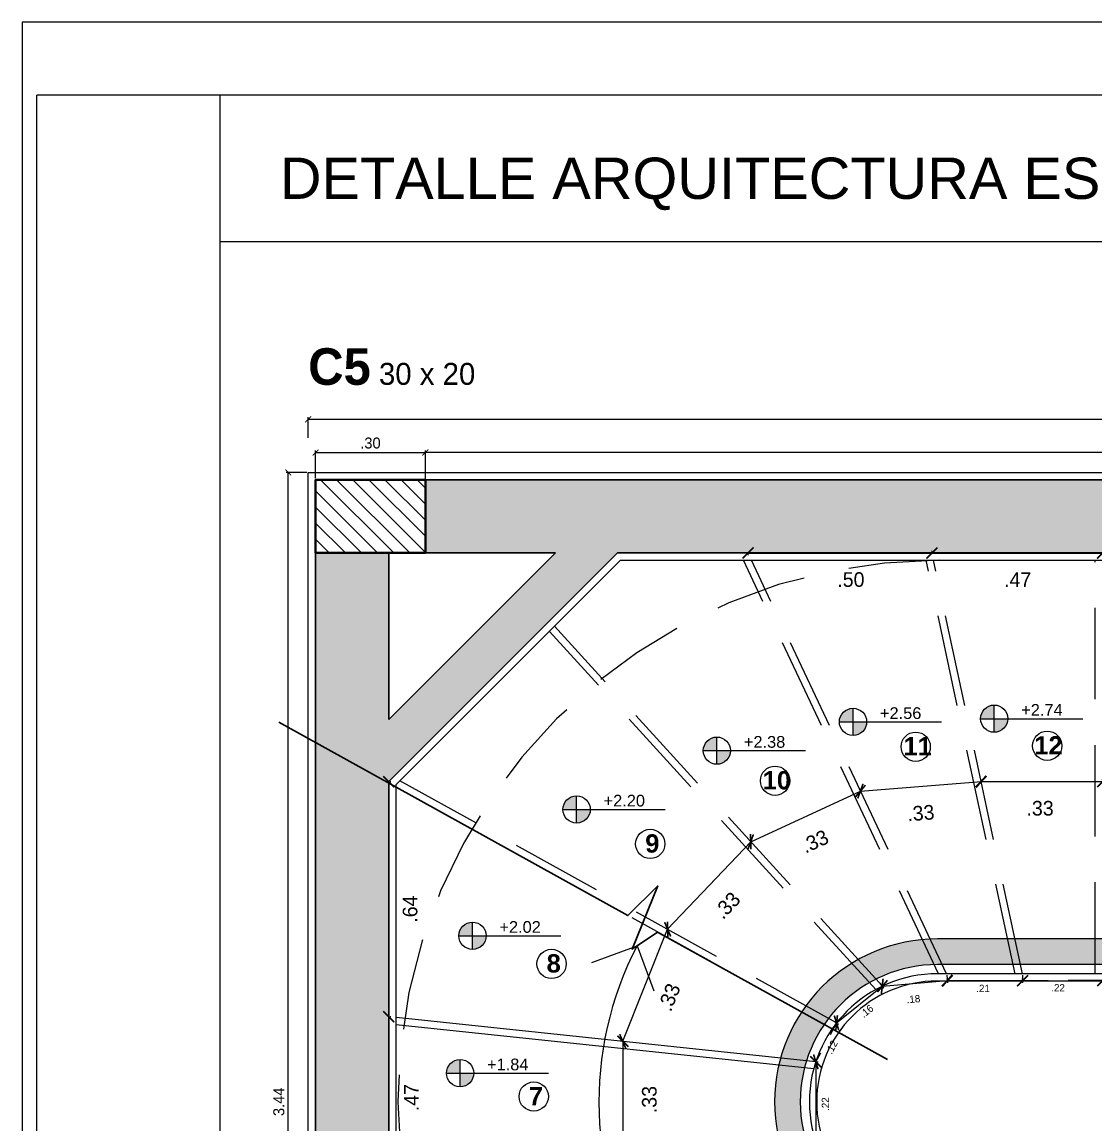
# Model space of a CAD drawing. Header units: millimetres. Extents: x -7 to 1246, y -1 to 1401.
# Drawn here: x 218.03 to 232.69, y 13.79 to 28.86 of the extents above; entities that cross this region are included whole.
import ezdxf
from ezdxf.enums import TextEntityAlignment as Align

# ---------------------------------------------------------------- set-up
doc = ezdxf.new("R2010")
doc.units = ezdxf.units.MM
doc.linetypes.add('HIDDEN', pattern=[0.375, 0.25, -0.125])
for name, color, linetype, lineweight in [('Anotaciones', 250, 'Continuous', 5), ('Columnas', 7, 'Continuous', 40), ('Cotas', 152, 'Continuous', 5), ('HATCH', 250, 'Continuous', 15), ('Muros', 7, 'Continuous', 30), ('Proyeccion', 252, 'HIDDEN', 13), ('Textos', 250, 'Continuous', 15), ('Vista', 252, 'Continuous', 13)]:
    doc.layers.add(name, color=color, linetype=linetype, lineweight=lineweight)
doc.styles.add('CENTURYGOTIC', font='GOTHIC.TTF')
doc.styles.add('Estilo_Generado_2', font='GOTHICB.TTF')
doc.styles.add('Gotic', font='GOTHIC.TTF')
doc.styles.get("Standard").update_dxf_attribs({"font": 'arial.ttf'})
doc.dimstyles.new('1 20', dxfattribs={"dimtxt": 0.15, "dimasz": 0.08, "dimexe": 0.03, "dimexo": 0.02, "dimgap": 0.05, "dimtad": 1, "dimlfac": 0.2, "dimzin": 4, "dimdsep": 46, "dimtxsty": 'CENTURYGOTIC', "dimblk": 'ARCHTICK', "dimcen": 0.06, "dimclrd": 256, "dimclre": 256, "dimclrt": 251, "dimadec": 0, "dimazin": 0, "dimtfac": 1, "dimtofl": 0, "dimtmove": 2, "dimatfit": 3, "dimldrblk": 'ARCHTICK', "dimfxl": 1, "dimtolj": 1, "dimtzin": 0, "dimarcsym": 0})
doc.dimstyles.new('Cota 1-20', dxfattribs={"dimtxt": 0.2, "dimasz": 0.15, "dimexe": 0.03, "dimexo": 0.02, "dimgap": 0.05, "dimtad": 1, "dimlfac": 0.2, "dimzin": 4, "dimdsep": 46, "dimtxsty": 'CENTURYGOTIC', "dimblk": 'ARCHTICK', "dimcen": 0.6, "dimclrd": 256, "dimclre": 256, "dimclrt": 256, "dimadec": 0, "dimazin": 0, "dimtfac": 1, "dimtofl": 0, "dimtmove": 2, "dimatfit": 3, "dimldrblk": 'ARCHTICK', "dimfxl": 1, "dimtolj": 1, "dimtzin": 0, "dimarcsym": 0})

# ---------------------------------------------------------------- blocks, each defined once
blk = doc.blocks.new('_ArchTick')
at = {"color": 0, "linetype": 'ByBlock', "const_width": 0.15}
blk.add_lwpolyline([(-0.5, -0.5), (0.5, 0.5)], dxfattribs=at)
blk = doc.blocks.new('*D512')
at = {"layer": 'Cotas', "lineweight": -2, "transparency": 16777216}
for p, q in [((223.534, 22.391), (223.534, 23.012)), ((243.534, 22.982), (223.534, 22.982)), ((243.534, 22.391), (243.534, 23.012))]:
    blk.add_line(p, q, dxfattribs=at)
at = {"layer": 'Defpoints', "color": 0, "transparency": 16777216}
for p in [(223.534, 22.982), (223.534, 22.371), (243.534, 22.371)]:
    blk.add_point(p, dxfattribs=at)
at = {"layer": 'Cotas', "lineweight": -2, "transparency": 16777216, "xscale": 0.08, "yscale": 0.08, "zscale": 0.08, "rotation": 180}
blk.add_blockref('_ArchTick', (223.534, 22.982), dxfattribs=at)
at = {"layer": 'Cotas', "lineweight": -2, "transparency": 16777216, "xscale": 0.08, "yscale": 0.08, "zscale": 0.08}
blk.add_blockref('_ArchTick', (243.534, 22.982), dxfattribs=at)
at = {"layer": 'Cotas', "color": 251, "transparency": 16777216, "insert": (233.534, 23.111), "char_height": 0.15, "attachment_point": 5, "style": 'CENTURYGOTIC'}
blk.add_mtext('\\A1;4.00', dxfattribs=at)
blk = doc.blocks.new('*D513')
at = {"layer": 'Cotas', "lineweight": -2, "transparency": 16777216}
for p, q in [((222.034, 22.63), (222.034, 23.012)), ((222.034, 22.982), (223.534, 22.982)), ((223.534, 22.391), (223.534, 23.012))]:
    blk.add_line(p, q, dxfattribs=at)
at = {"layer": 'Defpoints', "color": 0, "transparency": 16777216}
for p in [(223.534, 22.982), (222.034, 22.61), (223.534, 22.371)]:
    blk.add_point(p, dxfattribs=at)
at = {"layer": 'Cotas', "lineweight": -2, "transparency": 16777216, "xscale": 0.08, "yscale": 0.08, "zscale": 0.08, "rotation": 180}
blk.add_blockref('_ArchTick', (222.034, 22.982), dxfattribs=at)
at = {"layer": 'Cotas', "lineweight": -2, "transparency": 16777216, "xscale": 0.08, "yscale": 0.08, "zscale": 0.08}
blk.add_blockref('_ArchTick', (223.534, 22.982), dxfattribs=at)
at = {"layer": 'Cotas', "color": 251, "transparency": 16777216, "insert": (222.784, 23.111), "char_height": 0.15, "attachment_point": 5, "style": 'CENTURYGOTIC'}
blk.add_mtext('\\A1;.30', dxfattribs=at)
blk = doc.blocks.new('esc pvpv')
at = {"true_color": 0xc7c8ca, "transparency": 33554687}
h = blk.add_hatch(color=9, dxfattribs=at)
h.dxf.hatch_style = 1
h.paths.add_polyline_path([(199.6015, 268.7916), (199.4015, 268.7916), (199.4015, 265.7916), (199.6015, 265.7916)])
h.paths.add_polyline_path([(203.7015, 268.9916), (199.7015, 268.9916), (199.7015, 268.7916), (203.7015, 268.7916)])
h.paths.add_polyline_path([(204.3045, 265.7916), (204.3045, 265.9416), (204.184, 265.9416), (204.184, 265.7916), (204.0015, 265.7916), (204.0015, 265.5916), (204.3045, 265.5916)])
h.paths.add_polyline_path([(204.5515, 268.7916), (204.5515, 268.9916), (204.0015, 268.9916), (204.0015, 268.7916), (204.184, 268.7916)])
h.paths.add_polyline_path([(203.8622, 266.8416), (203.8626, 267.1956), (203.8626, 267.4816), (203.8625, 267.4816), (203.8626, 267.6416), (203.8626, 267.7686), (203.8622, 267.7686)])
h = blk.add_hatch(color=9, dxfattribs=at)
h.dxf.hatch_style = 1
h.paths.add_polyline_path([(200.2266, 268.7916), (200.0568, 268.7916), (199.6015, 268.3363), (199.6015, 268.1665)])
at = {"layer": 'HATCH', "true_color": 0xffffff, "transparency": 33554687}
h = blk.add_hatch(color=7, dxfattribs=at)
h.dxf.hatch_style = 1
h.paths.add_polyline_path([(202.302, 267.7366), (202.0026, 267.7366), (201.5515, 267.7366), (201.1004, 267.7366, 0.251609), (200.7294, 267.5372, 0.597943), (201.1004, 266.8466), (201.5515, 266.8466), (202.302, 266.8466), (202.302, 266.9166), (201.5515, 266.9166), (201.1004, 266.9166, -0.602954), (200.7909, 267.5032, -0.247696), (201.1004, 267.6666), (201.5515, 267.6666), (201.9674, 267.6666), (202.302, 267.6666)])
for p, q in [((200.7679, 267.4008), (199.6215, 267.522)), ((200.7622, 267.3813), (199.6215, 267.5019))]:
    blk.add_line(p, q)
for points in [[(204.3045, 265.9416), (204.3245, 265.9416), (204.3245, 265.5716), (199.4015, 265.5716), (199.3815, 265.5716), (199.3815, 269.0116), (204.2125, 269.0116)], [(200.2348, 268.7716), (203.8815, 268.7716), (203.8815, 268.6686), (204.0215, 268.6686), (204.0215, 268.7716), (204.5515, 268.7716), (204.5515, 269.0116), (204.2125, 269.0116)], [(204.184, 265.9416), (204.164, 265.9416), (204.164, 265.8116), (200.2348, 265.8116), (199.6215, 266.4249), (199.6215, 268.1583), (200.2348, 268.7716), (203.8815, 268.7716)]]:
    blk.add_lwpolyline(points)
for points in [[(202.302, 267.6666), (202.302, 267.7366), (201.5515, 267.7366), (201.1004, 267.7366, 1), (201.1004, 266.8466), (201.5515, 266.8466), (202.302, 266.8466)], [(202.302, 267.6666), (201.5515, 267.6666), (201.1004, 267.6666, 1), (201.1004, 266.9166), (201.5515, 266.9166), (202.302, 266.9166)], [(202.1522, 267.6416), (201.5515, 267.6416), (201.1004, 267.6416, 1), (201.1004, 266.9416), (201.5515, 266.9416), (202.1522, 266.9416)], [(202.1522, 267.6216), (201.5515, 267.6216), (201.1004, 267.6216, 1), (201.1004, 266.9616), (201.5515, 266.9616), (202.1522, 266.9616)]]:
    blk.add_lwpolyline(points, format="xyb")
at = {"color": 152, "true_color": 0x2776bb}
blk.add_lwpolyline([(200.1562, 267.6719), (200.2797, 267.7181), (200.3258, 267.5946)], dxfattribs=at)
blk.add_lwpolyline([(200.2797, 267.7181, 0.562656), (201.1004, 266.3666), (201.5515, 266.3666), (202.1702, 266.3666)], format="xyb", dxfattribs=at)
at = {"layer": 'Columnas'}
blk.add_lwpolyline([(199.4015, 268.7916), (199.7015, 268.7916), (199.7015, 268.9916), (199.4015, 268.9916)], close=True, dxfattribs=at)
at = {"layer": 'Muros'}
for p, q in [((200.2266, 268.7916), (199.6015, 268.1665)), ((200.0568, 268.7916), (199.6015, 268.3363))]:
    blk.add_line(p, q, dxfattribs=at)
for points in [[(200.0568, 268.7916), (199.7015, 268.7916), (199.7015, 268.9916), (203.7015, 268.9916), (203.7015, 268.7916), (200.2266, 268.7916)], [(199.6015, 268.3363), (199.6015, 268.7916), (199.4015, 268.7916), (199.4015, 265.7916), (199.6015, 265.7916), (199.6015, 266.2469)], [(200.964, 267.4072), (200.3359, 267.7553), (200.2659, 267.709), (200.3361, 267.8817), (200.2547, 267.8003), (199.3007, 268.3291)], [(199.6015, 266.4166), (199.6015, 268.1665)]]:
    blk.add_lwpolyline(points, dxfattribs=at)
at = {"layer": 'Proyeccion'}
for p, q in [((201.1032, 267.6416), (200.5701, 268.7716)), ((201.1253, 267.6416), (200.5922, 268.7716)), ((201.3121, 267.6416), (201.0691, 268.7716)), ((201.3325, 267.6416), (201.0895, 268.7716)), ((201.5315, 267.6416), (201.5315, 268.7716)), ((200.9315, 267.5981), (200.0401, 268.5768)), ((200.95, 267.6076), (200.0542, 268.591)), ((200.8128, 267.491), (199.6215, 268.1513)), ((200.8248, 267.5072), (199.6318, 268.1685))]:
    blk.add_line(p, q, dxfattribs=at)
blk.add_lwpolyline([(201.1065, 265.8116, -1), (201.1065, 268.7716), (201.9966, 268.7716, -1), (201.9966, 265.8116)], format="xyb", close=True, dxfattribs=at)
blk = doc.blocks.new('*D520')
at = {"layer": 'Cotas', "lineweight": -2, "transparency": 16777216}
for p, q in [((226.232, 14.935), (226.232, 13.285)), ((226.252, 14.935), (226.262, 14.935)), ((226.252, 13.285), (226.262, 13.285))]:
    blk.add_line(p, q, dxfattribs=at)
at = {"layer": 'Defpoints', "color": 0, "transparency": 16777216}
for p in [(226.232, 14.935), (226.232, 13.285), (226.232, 13.285)]:
    blk.add_point(p, dxfattribs=at)
at = {"layer": 'Cotas', "lineweight": -2, "transparency": 16777216, "xscale": 0.15, "yscale": 0.15, "zscale": 0.15}
for p, rotation in [((226.232, 14.935), 90), ((226.232, 13.285), 270)]:
    blk.add_blockref('_ArchTick', p, dxfattribs=dict(at, rotation=rotation))
at = {"layer": 'Cotas', "transparency": 16777216, "insert": (226.594, 14.14), "char_height": 0.2, "attachment_point": 5, "rotation": 90, "style": 'CENTURYGOTIC'}
blk.add_mtext('\\A1;.33', dxfattribs=at)
blk = doc.blocks.new('*D521')
at = {"layer": 'Cotas', "lineweight": -2, "transparency": 16777216}
for p, q in [((229.476, 18.356), (231.125, 18.485)), ((231.123, 18.505), (231.122, 18.515)), ((229.474, 18.376), (229.473, 18.386))]:
    blk.add_line(p, q, dxfattribs=at)
at = {"layer": 'Defpoints', "color": 0, "transparency": 16777216}
for p in [(231.125, 18.485), (231.125, 18.485), (229.476, 18.356)]:
    blk.add_point(p, dxfattribs=at)
at = {"layer": 'Cotas', "lineweight": -2, "transparency": 16777216, "xscale": 0.15, "yscale": 0.15, "zscale": 0.15}
for p, rotation in [((231.125, 18.485), 4.461598424623144), ((229.476, 18.356), 184.4615984246231)]:
    blk.add_blockref('_ArchTick', p, dxfattribs=dict(at, rotation=rotation))
at = {"layer": 'Cotas', "transparency": 16777216, "insert": (230.301, 18.055), "char_height": 0.2, "attachment_point": 5, "rotation": 4.4616, "style": 'CENTURYGOTIC'}
blk.add_mtext('\\A1;.33', dxfattribs=at)
blk = doc.blocks.new('*D522')
at = {"layer": 'Cotas', "lineweight": -2, "transparency": 16777216}
for p, q in [((227.978, 17.664), (229.476, 18.356)), ((229.467, 18.374), (229.463, 18.383)), ((227.97, 17.682), (227.965, 17.691))]:
    blk.add_line(p, q, dxfattribs=at)
at = {"layer": 'Defpoints', "color": 0, "transparency": 16777216}
for p in [(229.476, 18.356), (229.476, 18.356), (227.978, 17.664)]:
    blk.add_point(p, dxfattribs=at)
at = {"layer": 'Cotas', "lineweight": -2, "transparency": 16777216, "xscale": 0.15, "yscale": 0.15, "zscale": 0.15}
for p, rotation in [((229.476, 18.356), 24.79764715604879), ((227.978, 17.664), 204.7976471560488)]:
    blk.add_blockref('_ArchTick', p, dxfattribs=dict(at, rotation=rotation))
at = {"layer": 'Cotas', "transparency": 16777216, "insert": (228.853, 17.667), "char_height": 0.2, "attachment_point": 5, "rotation": 24.7976, "style": 'CENTURYGOTIC'}
blk.add_mtext('\\A1;.33', dxfattribs=at)
blk = doc.blocks.new('*D523')
at = {"layer": 'Cotas', "lineweight": -2, "transparency": 16777216}
for p, q in [((226.843, 16.467), (227.978, 17.664)), ((227.964, 17.678), (227.956, 17.685)), ((226.829, 16.481), (226.821, 16.488))]:
    blk.add_line(p, q, dxfattribs=at)
at = {"layer": 'Defpoints', "color": 0, "transparency": 16777216}
for p in [(227.978, 17.664), (227.978, 17.664), (226.843, 16.467)]:
    blk.add_point(p, dxfattribs=at)
at = {"layer": 'Cotas', "lineweight": -2, "transparency": 16777216, "xscale": 0.15, "yscale": 0.15, "zscale": 0.15}
for p, rotation in [((227.978, 17.664), 46.53176477097072), ((226.843, 16.467), 226.5317647709707)]:
    blk.add_blockref('_ArchTick', p, dxfattribs=dict(at, rotation=rotation))
at = {"layer": 'Cotas', "transparency": 16777216, "insert": (227.655, 16.793), "char_height": 0.2, "attachment_point": 5, "rotation": 46.5318, "style": 'CENTURYGOTIC'}
blk.add_mtext('\\A1;.33', dxfattribs=at)
blk = doc.blocks.new('*D524')
at = {"layer": 'Cotas', "lineweight": -2, "transparency": 16777216}
for p, q in [((226.23, 14.936), (226.843, 16.467)), ((226.825, 16.474), (226.815, 16.478)), ((226.214, 14.942), (226.202, 14.947))]:
    blk.add_line(p, q, dxfattribs=at)
at = {"layer": 'Defpoints', "color": 0, "transparency": 16777216}
for p in [(226.843, 16.467), (226.843, 16.467), (226.232, 14.935)]:
    blk.add_point(p, dxfattribs=at)
at = {"layer": 'Cotas', "lineweight": -2, "transparency": 16777216, "xscale": 0.15, "yscale": 0.15, "zscale": 0.15}
for p, rotation in [((226.843, 16.467), 68.16389159595761), ((226.23, 14.936), 248.1638915959576)]:
    blk.add_blockref('_ArchTick', p, dxfattribs=dict(at, rotation=rotation))
at = {"layer": 'Cotas', "transparency": 16777216, "insert": (226.864, 15.538), "char_height": 0.2, "attachment_point": 5, "rotation": 68.1639, "style": 'CENTURYGOTIC'}
blk.add_mtext('\\A1;.33', dxfattribs=at)
blk = doc.blocks.new('*D527')
at = {"layer": 'Cotas', "lineweight": -2, "transparency": 16777216}
for p, q in [((230.453, 21.629), (230.453, 21.639)), ((230.453, 21.609), (232.784, 21.609)), ((232.784, 21.59), (232.784, 21.579))]:
    blk.add_line(p, q, dxfattribs=at)
at = {"layer": 'Defpoints', "color": 0, "transparency": 16777216}
for p in [(230.453, 21.609), (232.784, 21.61), (232.784, 21.609)]:
    blk.add_point(p, dxfattribs=at)
at = {"layer": 'Cotas', "lineweight": -2, "transparency": 16777216, "xscale": 0.15, "yscale": 0.15, "zscale": 0.15, "rotation": 180}
blk.add_blockref('_ArchTick', (230.453, 21.609), dxfattribs=at)
at = {"layer": 'Cotas', "lineweight": -2, "transparency": 16777216, "xscale": 0.15, "yscale": 0.15, "zscale": 0.15}
blk.add_blockref('_ArchTick', (232.784, 21.609), dxfattribs=at)
at = {"layer": 'Cotas', "transparency": 16777216, "insert": (231.624, 21.245), "char_height": 0.2, "attachment_point": 5, "style": 'CENTURYGOTIC'}
blk.add_mtext('\\A1;.47', dxfattribs=at)
blk = doc.blocks.new('*D530')
at = {"layer": 'Cotas', "lineweight": -2, "transparency": 16777216}
for p, q in [((223.034, 15.273), (223.034, 12.947)), ((223.054, 15.273), (223.064, 15.273)), ((223.054, 12.947), (223.064, 12.947))]:
    blk.add_line(p, q, dxfattribs=at)
at = {"layer": 'Defpoints', "color": 0, "transparency": 16777216}
for p in [(223.034, 15.273), (223.034, 12.947), (223.034, 12.947)]:
    blk.add_point(p, dxfattribs=at)
at = {"layer": 'Cotas', "lineweight": -2, "transparency": 16777216, "xscale": 0.15, "yscale": 0.15, "zscale": 0.15}
for p, rotation in [((223.034, 15.273), 90), ((223.034, 12.947), 270)]:
    blk.add_blockref('_ArchTick', p, dxfattribs=dict(at, rotation=rotation))
at = {"layer": 'Cotas', "transparency": 16777216, "insert": (223.344, 14.166), "char_height": 0.2, "attachment_point": 5, "rotation": 90, "style": 'CENTURYGOTIC'}
blk.add_mtext('\\A1;.47', dxfattribs=at)
blk = doc.blocks.new('*D531')
at = {"layer": 'Cotas', "lineweight": -2, "transparency": 16777216}
for p, q in [((227.941, 21.609), (230.453, 21.609)), ((227.941, 21.59), (227.941, 21.579)), ((230.453, 21.629), (230.453, 21.639))]:
    blk.add_line(p, q, dxfattribs=at)
at = {"layer": 'Defpoints', "color": 0, "transparency": 16777216}
for p in [(227.941, 21.61), (230.453, 21.609), (230.453, 21.609)]:
    blk.add_point(p, dxfattribs=at)
at = {"layer": 'Cotas', "lineweight": -2, "transparency": 16777216, "xscale": 0.15, "yscale": 0.15, "zscale": 0.15, "rotation": 180}
blk.add_blockref('_ArchTick', (227.941, 21.609), dxfattribs=at)
at = {"layer": 'Cotas', "lineweight": -2, "transparency": 16777216, "xscale": 0.15, "yscale": 0.15, "zscale": 0.15}
blk.add_blockref('_ArchTick', (230.453, 21.609), dxfattribs=at)
at = {"layer": 'Cotas', "transparency": 16777216, "insert": (229.346, 21.245), "char_height": 0.2, "attachment_point": 5, "style": 'CENTURYGOTIC'}
blk.add_mtext('\\A1;.50', dxfattribs=at)
blk = doc.blocks.new('*D532')
at = {"layer": 'Cotas', "lineweight": -2, "transparency": 16777216}
for p, q in [((223.034, 15.273), (223.034, 18.485)), ((223.054, 18.485), (223.064, 18.485)), ((223.054, 15.273), (223.064, 15.273))]:
    blk.add_line(p, q, dxfattribs=at)
at = {"layer": 'Defpoints', "color": 0, "transparency": 16777216}
for p in [(223.034, 18.485), (223.034, 18.485), (223.034, 15.273)]:
    blk.add_point(p, dxfattribs=at)
at = {"layer": 'Cotas', "lineweight": -2, "transparency": 16777216, "xscale": 0.15, "yscale": 0.15, "zscale": 0.15}
for p, rotation in [((223.034, 18.485), 90), ((223.034, 15.273), 270)]:
    blk.add_blockref('_ArchTick', p, dxfattribs=dict(at, rotation=rotation))
at = {"layer": 'Cotas', "transparency": 16777216, "insert": (223.326, 16.743), "char_height": 0.2, "attachment_point": 5, "rotation": 90, "style": 'CENTURYGOTIC'}
blk.add_mtext('\\A1;.64', dxfattribs=at)
blk = doc.blocks.new('Cota de nivel planta')
h = blk.add_hatch(color=256)
h.dxf.hatch_style = 1
h.paths.add_polyline_path([(0.466, 0), (0, 0), (0, -0.466, 0.414214)])
h.paths.add_polyline_path([(0, 0), (0, 0.466, 0.414214), (-0.466, 0)])
for p, q in [((0, -0.466), (0, 0.466)), ((-0.466, 0), (0.466, 0)), ((0.466, 0), (3.023, 0))]:
    blk.add_line(p, q)
blk.add_circle((0, 0), 0.466)
blk.add_attdef('NIVEL', text='', height=0.4).set_placement((1.628, 0.1), align=Align.CENTER)
blk = doc.blocks.new('*D541')
at = {"layer": 'Cotas', "lineweight": -2, "transparency": 16777216}
for p, q in [((228.867, 14.656), (228.867, 13.564)), ((228.887, 14.656), (228.897, 14.656)), ((228.887, 13.564), (228.897, 13.564))]:
    blk.add_line(p, q, dxfattribs=at)
at = {"layer": 'Defpoints', "color": 0, "transparency": 16777216}
for p in [(228.867, 14.656), (228.867, 13.564), (228.867, 13.564)]:
    blk.add_point(p, dxfattribs=at)
at = {"layer": 'Cotas', "lineweight": -2, "transparency": 16777216, "xscale": 0.15, "yscale": 0.15, "zscale": 0.15}
for p, rotation in [((228.867, 14.656), 90), ((228.867, 13.564), 270)]:
    blk.add_blockref('_ArchTick', p, dxfattribs=dict(at, rotation=rotation))
at = {"layer": 'Cotas', "transparency": 16777216, "insert": (228.998, 14.078), "char_height": 0.2, "attachment_point": 5, "rotation": 90, "style": 'CENTURYGOTIC'}
blk.add_mtext('\\A1;{\\H0.5x;.22}', dxfattribs=at)
blk = doc.blocks.new('*D542')
at = {"layer": 'Cotas', "lineweight": -2, "transparency": 16777216}
for p, q in [((231.69, 15.84), (231.69, 15.735)), ((230.662, 15.785), (230.662, 15.795)), ((230.662, 15.765), (231.69, 15.765))]:
    blk.add_line(p, q, dxfattribs=at)
at = {"layer": 'Defpoints', "color": 0, "transparency": 16777216}
for p in [(231.69, 15.86), (230.662, 15.765), (231.69, 15.765)]:
    blk.add_point(p, dxfattribs=at)
at = {"layer": 'Cotas', "lineweight": -2, "transparency": 16777216, "xscale": 0.15, "yscale": 0.15, "zscale": 0.15, "rotation": 180}
blk.add_blockref('_ArchTick', (230.662, 15.765), dxfattribs=at)
at = {"layer": 'Cotas', "lineweight": -2, "transparency": 16777216, "xscale": 0.15, "yscale": 0.15, "zscale": 0.15}
blk.add_blockref('_ArchTick', (231.69, 15.765), dxfattribs=at)
at = {"layer": 'Cotas', "transparency": 16777216, "insert": (231.151, 15.659), "char_height": 0.2, "attachment_point": 5, "style": 'CENTURYGOTIC'}
blk.add_mtext('\\A1;{\\H0.5x;.21}', dxfattribs=at)
blk = doc.blocks.new('*D543')
at = {"layer": 'Cotas', "lineweight": -2, "transparency": 16777216}
for p, q in [((230.655, 15.84), (230.664, 15.735)), ((229.777, 15.69), (230.662, 15.765)), ((229.779, 15.67), (229.78, 15.66))]:
    blk.add_line(p, q, dxfattribs=at)
at = {"layer": 'Defpoints', "color": 0, "transparency": 16777216}
for p in [(230.654, 15.86), (229.777, 15.69), (230.662, 15.765)]:
    blk.add_point(p, dxfattribs=at)
at = {"layer": 'Cotas', "lineweight": -2, "transparency": 16777216, "xscale": 0.15, "yscale": 0.15, "zscale": 0.15}
for p, rotation in [((230.662, 15.765), 4.824961439979148), ((229.777, 15.69), 184.8249614399792)]:
    blk.add_blockref('_ArchTick', p, dxfattribs=dict(at, rotation=rotation))
at = {"layer": 'Cotas', "transparency": 16777216, "insert": (230.2, 15.513), "char_height": 0.2, "attachment_point": 5, "rotation": 4.825, "style": 'CENTURYGOTIC'}
blk.add_mtext('\\A1;{\\H0.5x;.18}', dxfattribs=at)
blk = doc.blocks.new('*D544')
at = {"layer": 'Cotas', "lineweight": -2, "transparency": 16777216}
for p, q in [((229.151, 15.188), (229.774, 15.688)), ((229.74, 15.731), (229.793, 15.664)), ((229.139, 15.204), (229.132, 15.212))]:
    blk.add_line(p, q, dxfattribs=at)
at = {"layer": 'Defpoints', "color": 0, "transparency": 16777216}
for p in [(229.727, 15.746), (229.774, 15.688), (229.151, 15.188)]:
    blk.add_point(p, dxfattribs=at)
at = {"layer": 'Cotas', "lineweight": -2, "transparency": 16777216, "xscale": 0.15, "yscale": 0.15, "zscale": 0.15}
for p, rotation in [((229.774, 15.688), 38.71249152850704), ((229.151, 15.188), 218.7124915285071)]:
    blk.add_blockref('_ArchTick', p, dxfattribs=dict(at, rotation=rotation))
at = {"layer": 'Cotas', "transparency": 16777216, "insert": (229.562, 15.348), "char_height": 0.2, "attachment_point": 5, "rotation": 38.7125, "style": 'CENTURYGOTIC'}
blk.add_mtext('\\A1;{\\H0.5x;.16}', dxfattribs=at)
blk = doc.blocks.new('*D545')
at = {"layer": 'Cotas', "lineweight": -2, "transparency": 16777216}
for p, q in [((229.15, 15.187), (229.063, 15.024)), ((229.128, 15.199), (229.177, 15.172)), ((228.867, 14.656), (228.934, 14.781)), ((228.849, 14.666), (228.84, 14.67))]:
    blk.add_line(p, q, dxfattribs=at)
at = {"layer": 'Defpoints', "color": 0, "transparency": 16777216}
for p in [(229.11, 15.208), (229.15, 15.187), (228.867, 14.656)]:
    blk.add_point(p, dxfattribs=at)
at = {"layer": 'Cotas', "lineweight": -2, "transparency": 16777216, "xscale": 0.15, "yscale": 0.15, "zscale": 0.15}
for p, rotation in [((229.15, 15.187), 61.88641511506487), ((228.867, 14.656), 241.8864151150649)]:
    blk.add_blockref('_ArchTick', p, dxfattribs=dict(at, rotation=rotation))
at = {"layer": 'Cotas', "transparency": 16777216, "insert": (229.084, 14.857), "char_height": 0.2, "attachment_point": 5, "rotation": 61.8864, "style": 'CENTURYGOTIC'}
blk.add_mtext('\\A1;{\\H0.5x;.12}', dxfattribs=at)
blk = doc.blocks.new('*D549')
at = {"layer": 'Cotas', "lineweight": -2, "transparency": 16777216}
for p, q in [((232.785, 15.84), (232.785, 15.735)), ((231.69, 15.78), (231.69, 15.795)), ((231.69, 15.765), (232.039, 15.765)), ((232.785, 15.765), (232.314, 15.765))]:
    blk.add_line(p, q, dxfattribs=at)
at = {"layer": 'Defpoints', "color": 0, "transparency": 16777216}
for p in [(232.785, 15.86), (231.69, 15.76), (232.785, 15.765)]:
    blk.add_point(p, dxfattribs=at)
at = {"layer": 'Cotas', "lineweight": -2, "transparency": 16777216, "xscale": 0.15, "yscale": 0.15, "zscale": 0.15, "rotation": 180}
blk.add_blockref('_ArchTick', (231.69, 15.765), dxfattribs=at)
at = {"layer": 'Cotas', "lineweight": -2, "transparency": 16777216, "xscale": 0.15, "yscale": 0.15, "zscale": 0.15}
blk.add_blockref('_ArchTick', (232.785, 15.765), dxfattribs=at)
at = {"layer": 'Cotas', "transparency": 16777216, "insert": (232.176, 15.668), "char_height": 0.2, "attachment_point": 5, "style": 'CENTURYGOTIC'}
blk.add_mtext('\\A1;{\\H0.5x;.22}', dxfattribs=at)
blk = doc.blocks.new('*D557')
at = {"layer": 'Cotas', "lineweight": -2, "transparency": 16777216}
for p, q in [((231.125, 18.505), (231.125, 18.515)), ((231.125, 18.485), (232.784, 18.485)), ((232.784, 18.505), (232.784, 18.515))]:
    blk.add_line(p, q, dxfattribs=at)
at = {"layer": 'Defpoints', "color": 0, "transparency": 16777216}
for p in [(231.125, 18.485), (232.784, 18.485), (232.784, 18.485)]:
    blk.add_point(p, dxfattribs=at)
at = {"layer": 'Cotas', "lineweight": -2, "transparency": 16777216, "xscale": 0.15, "yscale": 0.15, "zscale": 0.15, "rotation": 180}
blk.add_blockref('_ArchTick', (231.125, 18.485), dxfattribs=at)
at = {"layer": 'Cotas', "lineweight": -2, "transparency": 16777216, "xscale": 0.15, "yscale": 0.15, "zscale": 0.15}
blk.add_blockref('_ArchTick', (232.784, 18.485), dxfattribs=at)
at = {"layer": 'Cotas', "transparency": 16777216, "insert": (231.93, 18.12), "char_height": 0.2, "attachment_point": 5, "style": 'CENTURYGOTIC'}
blk.add_mtext('\\A1;.33', dxfattribs=at)
blk = doc.blocks.new('*D575')
at = {"layer": 'Cotas', "lineweight": -2, "transparency": 16777216}
for p, q in [((221.914, 22.71), (221.632, 22.71)), ((221.662, 5.51), (221.662, 22.71)), ((221.914, 5.51), (221.632, 5.51))]:
    blk.add_line(p, q, dxfattribs=at)
at = {"layer": 'Defpoints', "color": 0, "transparency": 16777216}
for p in [(221.662, 22.71), (221.934, 22.71), (221.934, 5.51)]:
    blk.add_point(p, dxfattribs=at)
at = {"layer": 'Cotas', "lineweight": -2, "transparency": 16777216, "xscale": 0.08, "yscale": 0.08, "zscale": 0.08}
for p, rotation in [((221.662, 22.71), 90), ((221.662, 5.51), 270)]:
    blk.add_blockref('_ArchTick', p, dxfattribs=dict(at, rotation=rotation))
at = {"layer": 'Cotas', "color": 251, "transparency": 16777216, "insert": (221.533, 14.11), "char_height": 0.15, "attachment_point": 5, "rotation": 90, "style": 'CENTURYGOTIC'}
blk.add_mtext('\\A1;3.44', dxfattribs=at)
blk = doc.blocks.new('*D576')
at = {"layer": 'Cotas', "lineweight": -2, "transparency": 16777216}
for p, q in [((221.934, 23.183), (221.934, 23.465)), ((247.784, 23.435), (221.934, 23.435)), ((247.784, 23.002), (247.784, 23.465))]:
    blk.add_line(p, q, dxfattribs=at)
at = {"layer": 'Defpoints', "color": 0, "transparency": 16777216}
for p in [(221.934, 23.435), (221.934, 23.163), (247.784, 22.982)]:
    blk.add_point(p, dxfattribs=at)
at = {"layer": 'Cotas', "lineweight": -2, "transparency": 16777216, "xscale": 0.08, "yscale": 0.08, "zscale": 0.08, "rotation": 180}
blk.add_blockref('_ArchTick', (221.934, 23.435), dxfattribs=at)
at = {"layer": 'Cotas', "lineweight": -2, "transparency": 16777216, "xscale": 0.08, "yscale": 0.08, "zscale": 0.08}
blk.add_blockref('_ArchTick', (247.784, 23.435), dxfattribs=at)
at = {"layer": 'Cotas', "color": 251, "transparency": 16777216, "insert": (234.859, 23.562), "char_height": 0.15, "attachment_point": 5, "style": 'CENTURYGOTIC'}
blk.add_mtext('\\A1;5.17', dxfattribs=at)

msp = doc.modelspace()

# ---------------------------------------------------------------- hatches: boundary and pattern name
at = {"layer": 'HATCH', "true_color": 0x000000}
h = msp.add_hatch(dxfattribs=at)
h.set_pattern_fill('ANSI31', color=18, scale=0.049, angle=90)
h.set_pattern_definition([(135, (28.93253, -285.19869), (-0.11000814, -0.11000814), [])])
h.paths.add_polyline_path([(223.534, 22.61), (222.034, 22.61), (222.034, 21.61), (223.034, 21.61), (223.534, 21.61)])
h.paths.add_polyline_path([(223.534, 6.61), (222.034, 6.61), (222.034, 5.61), (223.534, 5.61)])

# ---------------------------------------------------------------- linework, layer by layer
at = {"lineweight": 13}
msp.add_lwpolyline([(218.025, -0.835), (260.025, -0.835), (260.025, 28.865), (218.025, 28.865)], close=True, dxfattribs=at)
at = {"lineweight": 13, "ltscale": 0.05}
msp.add_lwpolyline([(220.725, 0.165), (259.025, 0.165), (259.025, 27.865), (218.225, 27.865)], dxfattribs=at)
at = {"lineweight": 13}
msp.add_lwpolyline([(220.725, 27.865), (220.725, 0.165), (218.225, 0.165), (218.225, 27.865)], dxfattribs=at)
for centre in [(230.231, 18.962), (232.028, 18.975), (228.31, 18.497), (226.605, 17.633), (225.258, 15.994), (225.015, 14.182)]:
    msp.add_circle(centre, 0.2)
at = {"layer": 'Vista'}
msp.add_line((220.725, 25.865), (259.025, 25.865), dxfattribs=at)

# ---------------------------------------------------------------- block references
at = {"xscale": 5, "yscale": 5, "zscale": 5}
msp.add_blockref('esc pvpv', (-774.973, -1322.348), dxfattribs=at)
ref = msp.add_blockref('Cota de nivel planta', (229.375, 19.301), dxfattribs=dict(xscale=0.4, yscale=0.4, zscale=0.4))
ref.add_attrib('NIVEL', '+2.56', dxfattribs={"layer": 'Anotaciones', "height": 0.16}).set_placement((230.026, 19.341), align=Align.CENTER)
ref = msp.add_blockref('Cota de nivel planta', (231.304, 19.345), dxfattribs=dict(xscale=0.4, yscale=0.4, zscale=0.4))
ref.add_attrib('NIVEL', '+2.74', dxfattribs={"layer": 'Anotaciones', "height": 0.16}).set_placement((231.955, 19.385), align=Align.CENTER)
ref = msp.add_blockref('Cota de nivel planta', (227.516, 18.908), dxfattribs=dict(xscale=0.4, yscale=0.4, zscale=0.4))
ref.add_attrib('NIVEL', '+2.38', dxfattribs={"layer": 'Anotaciones', "height": 0.16}).set_placement((228.167, 18.948), align=Align.CENTER)
ref = msp.add_blockref('Cota de nivel planta', (225.6, 18.105), dxfattribs=dict(xscale=0.4, yscale=0.4, zscale=0.4))
ref.add_attrib('NIVEL', '+2.20', dxfattribs={"layer": 'Anotaciones', "height": 0.16}).set_placement((226.251, 18.145), align=Align.CENTER)
ref = msp.add_blockref('Cota de nivel planta', (224.177, 16.379), dxfattribs=dict(xscale=0.4, yscale=0.4, zscale=0.4))
ref.add_attrib('NIVEL', '+2.02', dxfattribs={"layer": 'Anotaciones', "height": 0.16}).set_placement((224.828, 16.419), align=Align.CENTER)
ref = msp.add_blockref('Cota de nivel planta', (224.008, 14.501), dxfattribs=dict(xscale=0.4, yscale=0.4, zscale=0.4))
ref.add_attrib('NIVEL', '+1.84', dxfattribs={"layer": 'Anotaciones', "height": 0.16}).set_placement((224.659, 14.54), align=Align.CENTER)

# ---------------------------------------------------------------- texts
at = {"layer": 'Textos', "insert": (221.546, 27.012), "char_height": 0.56404, "attachment_point": 1}
msp.add_mtext_dynamic_manual_height_columns('DETALLE ARQUITECTURA ESCALERA: PLANTA BAJA', width=26.07968, gutter_width=2.82, heights=[0], dxfattribs=at)
at = {"layer": 'Textos', "insert": (224.216, 24.407), "char_height": 0.75245, "width": 6.25312, "attachment_point": 3, "style": 'Gotic'}
msp.add_mtext('{\\fCentury Gothic|b1|i0|c0|p34;\\H0.6645x;C5\\fCentury Gothic|b0|i0|c0|p34;\\H0.6x; 30 x 20}', dxfattribs=at)
at = {"layer": 'Textos', "linetype": 'Continuous', "char_height": 0.25, "width": 21.5584, "attachment_point": 3, "style": 'Estilo_Generado_2'}
for s, insert in [('\\A1;\\pxql;{\\f@Arial Unicode MS|b1|i0|c0|p34;11}', (251.622, 19.093)), ('\\A1;\\pxql;{\\f@Arial Unicode MS|b1|i0|c0|p34;12}', (253.409, 19.106)), ('\\A1;\\pxql;{\\f@Arial Unicode MS|b1|i0|c0|p34;10}', (249.699, 18.629)), ('\\A1;\\pxql;{\\f@Arial Unicode MS|b1|i0|c0|p34;9}', (248.095, 17.765)), ('\\A1;\\pxql;{\\f@Arial Unicode MS|b1|i0|c0|p34;8}', (246.748, 16.126)), ('\\A1;\\pxql;{\\f@Arial Unicode MS|b1|i0|c0|p34;7}', (246.505, 14.313))]:
    msp.add_mtext(s, dxfattribs=dict(at, insert=insert))

# ---------------------------------------------------------------- dimensions: what is measured, and where the dimension line sits
at = {"layer": 'Cotas'}
for base, p1, p2, picture, middle in [((221.934, 23.435), (247.784, 22.982), (221.934, 23.163), '*D576', (234.859, 23.562)), ((223.534, 22.982), (243.534, 22.371), (223.534, 22.371), '*D512', (233.534, 23.111))]:
    dim = msp.add_linear_dim(base=base, p1=p1, p2=p2, dimstyle='1 20', dxfattribs=at)
    dim.commit()
    dim.dimension.update_dxf_attribs({"geometry": picture, "text_midpoint": middle})
for base, p1, p2, angle, picture, middle in [((223.534, 22.982), (222.034, 22.61), (223.534, 22.371), 180, '*D513', (222.784, 23.111)), ((221.662, 22.71), (221.934, 5.51), (221.934, 22.71), 270, '*D575', (221.533, 14.11))]:
    dim = msp.add_linear_dim(base=base, p1=p1, p2=p2, angle=angle, dimstyle='1 20', dxfattribs=at)
    dim.commit()
    dim.dimension.update_dxf_attribs({"geometry": picture, "text_midpoint": middle})
for base, p1, p2, picture, middle in [((230.453, 21.609), (227.941, 21.61), (230.453, 21.609), '*D531', (229.346, 21.245)), ((232.784, 21.609), (230.453, 21.609), (232.784, 21.61), '*D527', (231.624, 21.245)), ((232.784, 18.485), (231.125, 18.485), (232.784, 18.485), '*D557', (231.93, 18.12))]:
    dim = msp.add_linear_dim(base=base, p1=p1, p2=p2, dimstyle='Cota 1-20', dxfattribs=at)
    dim.commit()
    dim.dimension.update_dxf_attribs({"geometry": picture, "text_midpoint": middle, "dimtype": 160})
for base, p1, p2, angle, picture, middle in [((223.034, 18.485), (223.034, 15.273), (223.034, 18.485), 90, '*D532', (223.326, 16.743)), ((231.125, 18.485), (229.476, 18.356), (231.125, 18.485), 4.4616, '*D521', (230.301, 18.055)), ((229.476, 18.356), (227.978, 17.664), (229.476, 18.356), 24.7976, '*D522', (228.853, 17.667)), ((227.978, 17.664), (226.843, 16.467), (227.978, 17.664), 46.5318, '*D523', (227.655, 16.793)), ((226.843, 16.467), (226.232, 14.935), (226.843, 16.467), 68.1639, '*D524', (226.864, 15.538)), ((223.034, 12.947), (223.034, 15.273), (223.034, 12.947), 270, '*D530', (223.344, 14.166)), ((226.232, 13.285), (226.232, 14.935), (226.232, 13.285), 270, '*D520', (226.594, 14.14))]:
    dim = msp.add_linear_dim(base=base, p1=p1, p2=p2, angle=angle, dimstyle='Cota 1-20', dxfattribs=at)
    dim.commit()
    dim.dimension.update_dxf_attribs({"geometry": picture, "text_midpoint": middle, "dimtype": 160})
for base, p1, p2, angle, picture, middle in [((230.662, 15.765), (229.777, 15.69), (230.654, 15.86), 4.825, '*D543', (230.2, 15.513)), ((229.774, 15.688), (229.151, 15.188), (229.727, 15.746), 38.7125, '*D544', (229.562, 15.348)), ((229.15, 15.187), (228.867, 14.656), (229.11, 15.208), 61.8864, '*D545', (229.084, 14.857)), ((228.867, 13.564), (228.867, 14.656), (228.867, 13.564), 270, '*D541', (228.998, 14.078))]:
    dim = msp.add_linear_dim(base=base, p1=p1, p2=p2, angle=angle, text='{\\H0.5x;<>}', dimstyle='Cota 1-20', dxfattribs=at)
    dim.commit()
    dim.dimension.update_dxf_attribs({"geometry": picture, "text_midpoint": middle, "dimtype": 160})
for base, p1, p2, picture, middle in [((231.69, 15.765), (230.662, 15.765), (231.69, 15.86), '*D542', (231.151, 15.659)), ((232.785, 15.765), (231.69, 15.76), (232.785, 15.86), '*D549', (232.176, 15.668))]:
    dim = msp.add_linear_dim(base=base, p1=p1, p2=p2, text='{\\H0.5x;<>}', dimstyle='Cota 1-20', dxfattribs=at)
    dim.commit()
    dim.dimension.update_dxf_attribs({"geometry": picture, "text_midpoint": middle, "dimtype": 160})

doc.saveas('drawing.dxf')
